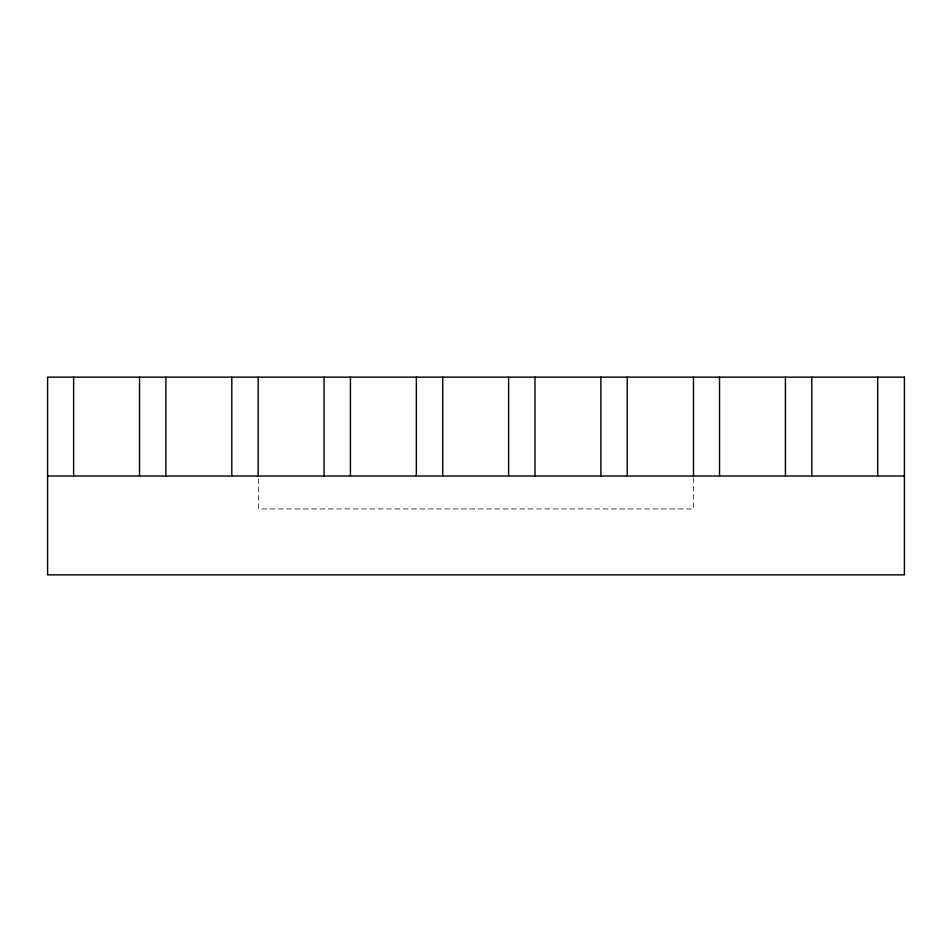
<?xml version="1.0" encoding="UTF-8"?>
<svg xmlns="http://www.w3.org/2000/svg" width="952" height="952" viewBox="0 0 952 952"><rect width="100%" height="100%" fill="white"/><g stroke="black" fill="none" stroke-linecap="round" stroke-linejoin="round"><path stroke-width="0.71" stroke-dasharray="4.76 3.57" d="M693.496 477.856L693.496 508.951L258.504 508.951L258.504 477.856"/><path stroke-width="1.43" d="M47.6 476L904.4 476M877.696 377.135L877.696 476M811.794 377.135L811.794 476M785.424 377.135L785.424 476M719.522 377.135L719.522 476M693.496 377.135L693.496 476M627.249 377.135L627.249 476M600.89 377.135L600.89 476M534.976 377.135L534.976 476M508.618 377.135L508.618 476M442.704 377.135L442.704 476M416.345 377.135L416.345 476M350.431 377.135L350.431 476M324.073 377.135L324.073 476M258.17 377.135L258.17 476M231.8 377.135L231.8 476M165.898 377.135L165.898 476M139.528 377.135L139.528 476M73.625 377.135L73.625 476M904.4 377.135L47.6 377.135L47.6 574.865L904.4 574.865L904.4 377.135"/></g></svg>
